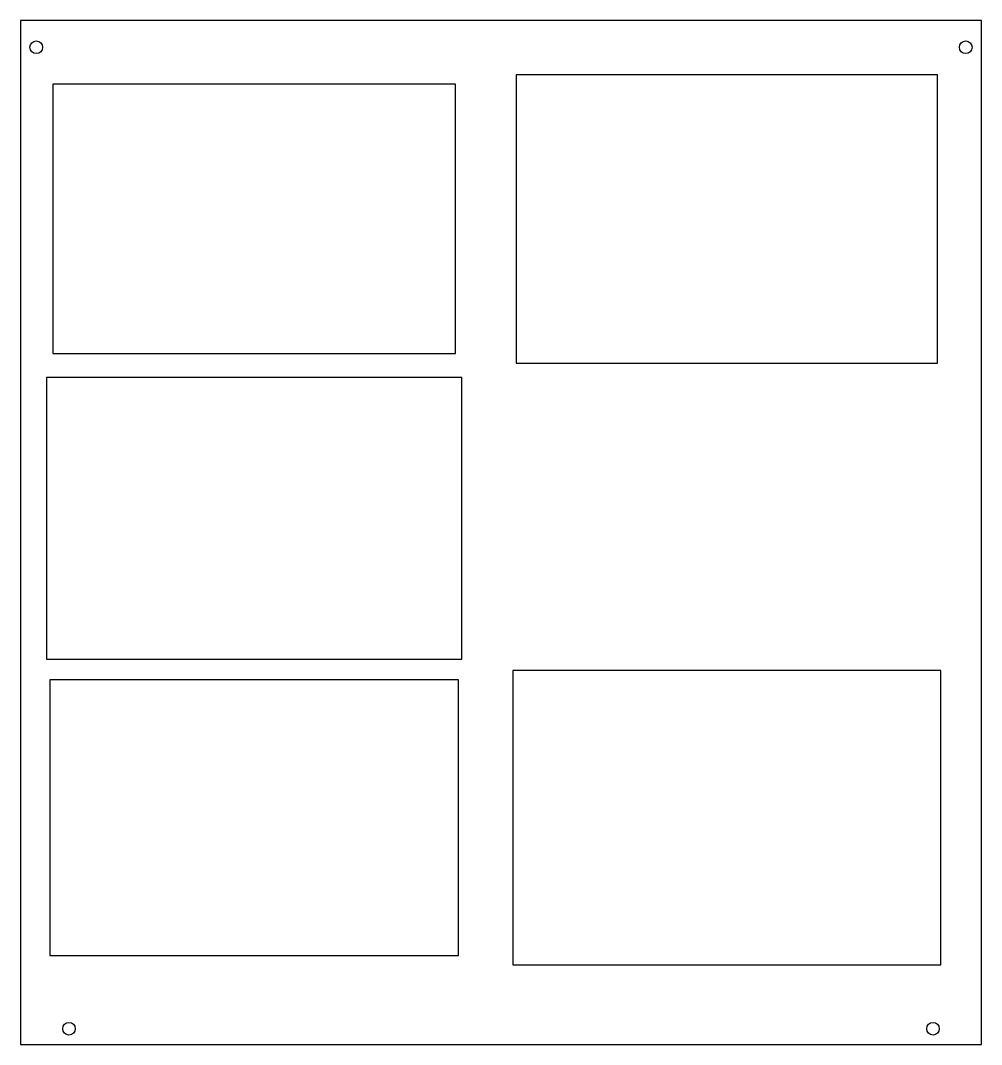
# Model space of a CAD drawing. Header units: millimetres. Extents: x 0 to 305, y -10 to 315.
import ezdxf

# ---------------------------------------------------------------- set-up
doc = ezdxf.new("R2010")
doc.units = ezdxf.units.MM

msp = doc.modelspace()

# ---------------------------------------------------------------- linework, layer by layer
at = {"layer": 'fixation_holes'}
for centre in [(5, 306.5), (300, 306.5), (15.39, -5), (289.61, -5)]:
    msp.add_circle(centre, 2, dxfattribs=at)
at = {"layer": 'labware'}
for points in [[(157.29, 206.26), (291.05, 206.26), (291.05, 297.74), (157.29, 297.74)], [(10.29, 209.26), (138.05, 209.26), (138.05, 294.74), (10.29, 294.74)], [(8.29, 112.26), (140.05, 112.26), (140.05, 201.74), (8.29, 201.74)], [(156.29, 15.26), (292.05, 15.26), (292.05, 108.74), (156.29, 108.74)], [(9.29, 18.26), (139.05, 18.26), (139.05, 105.74), (9.29, 105.74)]]:
    msp.add_lwpolyline(points, close=True, dxfattribs=at)
at = {"layer": 'plateau'}
msp.add_lwpolyline([(0, -10), (305, -10), (305, 315), (0, 315)], close=True, dxfattribs=at)

doc.saveas('drawing.dxf')
